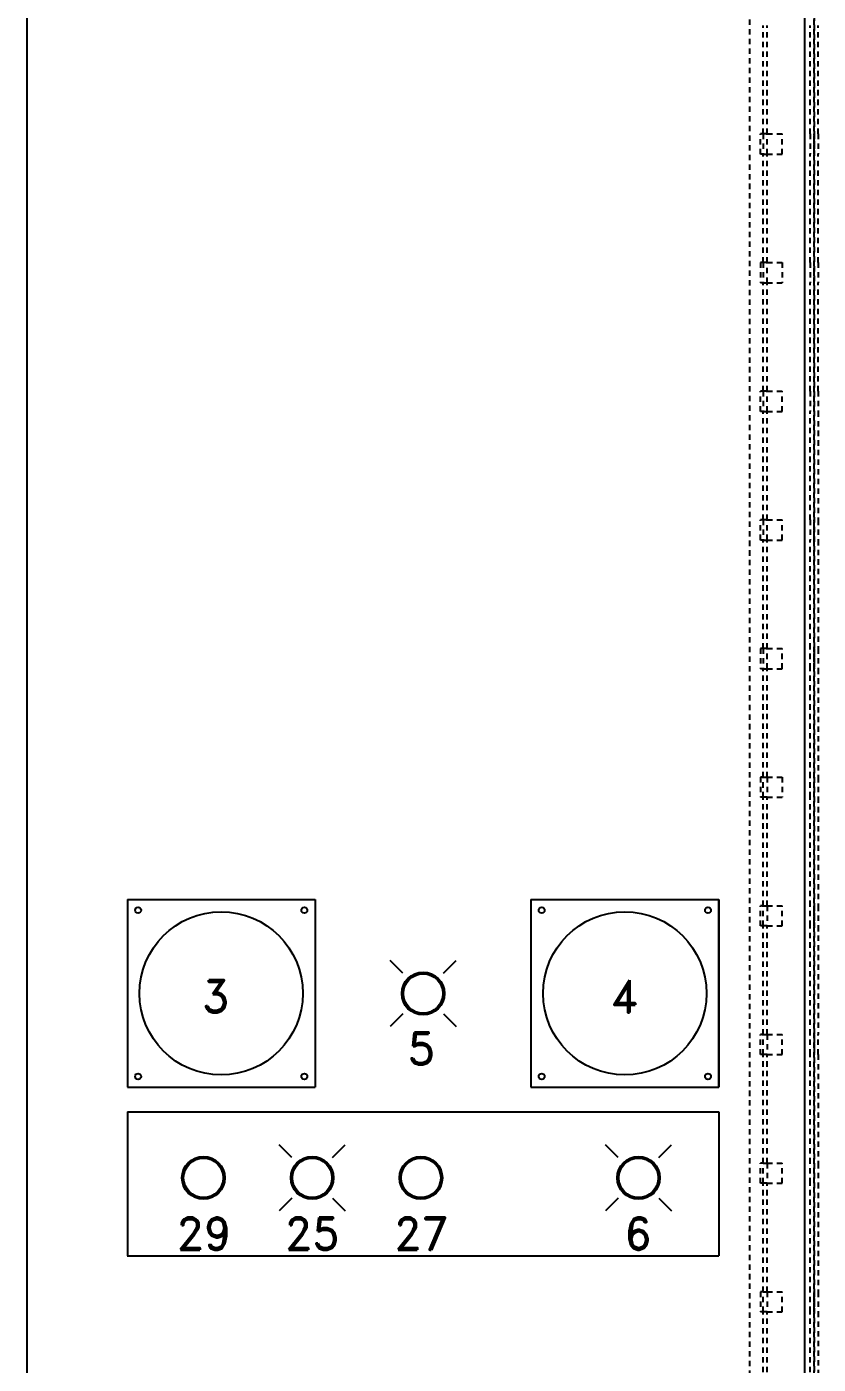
# Model space of a CAD drawing. Header units: inches. Extents: x 6 to 369, y -225 to 2.
# Drawn here: x 166.5 to 184.94, y -52.45 to -21.26 of the extents above; entities that cross this region are included whole.
import ezdxf
from ezdxf.enums import TextEntityAlignment as Align

# ---------------------------------------------------------------- set-up
doc = ezdxf.new("R2010")
doc.units = ezdxf.units.IN
doc.header["$MEASUREMENT"] = 0
doc.linetypes.add('HIDDEN2', pattern=[0.1875, 0.125, -0.0625])
doc.linetypes.add('PHANTOM2', pattern=[1.25, 0.625, -0.125, 0.125, -0.125, 0.125, -0.125])
doc.layers.add('Cabinet', color=253, linetype='HIDDEN2')
doc.layers.add('D', color=3, linetype='Continuous')
doc.styles.add('ROMAND', font='ROMAND.shx')

# ---------------------------------------------------------------- blocks, each defined once
blk = doc.blocks.new('A$C31E82E7C')
for p, q in [((-13.783, 8.305), (-9.408, 8.305)), ((-13.783, 8.305), (-13.783, 3.93)), ((-13.783, 8.305), (-13.783, 3.93)), ((-9.408, 8.305), (-9.408, 3.93)), ((-4.377, 8.305), (-4.377, 3.93)), ((-4.377, 8.305), (-0.002, 8.305)), ((-0.002, 8.305), (-0.002, 3.93)), ((-13.783, 3.93), (-9.408, 3.93)), ((-4.377, 3.93), (-0.002, 3.93)), ((-13.783, 3.355), (0, 3.355)), ((-13.783, 3.355), (-13.783, 0)), ((-13.783, 3.355), (-13.783, 0)), ((0, 3.355), (0, 0)), ((-13.783, 0), (0, 0))]:
    blk.add_line(p, q)
at = {"color": 7}
for p, q in [((-7.362, 6.585), (-7.658, 6.881)), ((-6.418, 6.585), (-6.123, 6.881)), ((-7.362, 5.641), (-7.658, 5.345)), ((-6.418, 5.641), (-6.123, 5.345)), ((-9.948, 2.287), (-10.243, 2.582)), ((-9.003, 2.287), (-8.708, 2.582)), ((-2.342, 2.287), (-2.637, 2.582)), ((-1.397, 2.287), (-1.102, 2.582)), ((-9.948, 1.343), (-10.243, 1.047)), ((-9.003, 1.343), (-8.708, 1.047)), ((-2.342, 1.343), (-2.637, 1.047)), ((-1.397, 1.343), (-1.102, 1.047))]:
    blk.add_line(p, q, dxfattribs=at)
for centre, radius in [((-13.533, 8.055), 0.0688), ((-13.533, 8.055), 0.0688), ((-9.658, 8.055), 0.0688), ((-4.127, 8.055), 0.0688), ((-0.252, 8.055), 0.0688), ((-11.596, 6.117), 1.903), ((-2.19, 6.117), 1.903), ((-13.533, 4.18), 0.0688), ((-13.533, 4.18), 0.0688), ((-9.658, 4.18), 0.0688), ((-4.127, 4.18), 0.0688), ((-0.252, 4.18), 0.0688)]:
    blk.add_circle(centre, radius)
for centre, radius in [((-6.89, 6.113), 0.5), ((-6.89, 6.113), 0.492), ((-6.89, 6.113), 0.484), ((-6.89, 6.113), 0.476), ((-6.89, 6.113), 0.468), ((-6.89, 6.113), 0.46), ((-12.011, 1.815), 0.5), ((-12.011, 1.815), 0.492), ((-12.011, 1.815), 0.484), ((-12.011, 1.815), 0.476), ((-12.011, 1.815), 0.468), ((-12.011, 1.815), 0.46), ((-9.476, 1.815), 0.5), ((-9.476, 1.815), 0.492), ((-9.476, 1.815), 0.484), ((-9.476, 1.815), 0.476), ((-9.476, 1.815), 0.468), ((-9.476, 1.815), 0.46), ((-6.94, 1.815), 0.5), ((-6.94, 1.815), 0.492), ((-6.94, 1.815), 0.484), ((-6.94, 1.815), 0.476), ((-6.94, 1.815), 0.468), ((-6.94, 1.815), 0.46), ((-1.87, 1.815), 0.5), ((-1.87, 1.815), 0.492), ((-1.87, 1.815), 0.484), ((-1.87, 1.815), 0.476), ((-1.87, 1.815), 0.468), ((-1.87, 1.815), 0.46)]:
    blk.add_circle(centre, radius, dxfattribs=at)
at = {"style": 'ROMAND'}
for s, p in [('3', (-11.723, 5.673)), ('4', (-2.209, 5.673)), ('5', (-6.929, 4.455)), ('29', (-11.998, 0.14)), ('25', (-9.476, 0.14)), ('27', (-6.929, 0.14)), ('6', (-1.884, 0.14))]:
    blk.add_text(s, height=0.75, dxfattribs=at).set_placement(p, align=Align.CENTER)
blk = doc.blocks.new('A$C0C334DE5')
at = {"layer": 'D'}
for p, q in [((0, 0), (0, -88.75)), ((18.125, 0.002), (18.125, -88.75)), ((16.124, -28.993), (16.124, -33.368)), ((16.127, -33.943), (16.127, -37.298)), ((2.343, -37.298), (16.127, -37.298))]:
    blk.add_line(p, q, dxfattribs=at)
at = {"layer": 'D', "linetype": 'PHANTOM2'}
blk.add_blockref('A$C31E82E7C', (16.127, -37.298), dxfattribs=at)
blk = doc.blocks.new('A$C11D33752')
at = {"layer": 'Cabinet', "linetype": 'HIDDEN2'}
for p, q in [((36.945, 0), (36.945, 90)), ((38.445, 90), (38.445, 0)), ((38.445, 0), (38.445, 90)), ((38.445, 0), (38.445, 90)), ((38.445, 90), (38.445, 0)), ((37.257, 78.234), (37.257, 80.765)), ((37.351, 78.234), (37.351, 80.765)), ((38.351, 78.234), (38.351, 80.765)), ((38.539, 78.234), (38.539, 80.765)), ((37.257, 78.234), (37.195, 78.234)), ((37.195, 77.765), (37.195, 78.234)), ((37.257, 78.234), (37.257, 77.765)), ((37.351, 78.234), (37.257, 78.234)), ((37.351, 77.765), (37.351, 78.234)), ((37.351, 78.234), (37.695, 78.234)), ((37.695, 77.765), (37.695, 78.234)), ((38.351, 78.234), (38.351, 77.765)), ((38.445, 77.765), (38.445, 78.234)), ((38.445, 78.234), (38.445, 77.765)), ((38.445, 78.234), (38.445, 77.765)), ((38.445, 77.765), (38.445, 78.234)), ((38.539, 78.234), (38.539, 77.765)), ((37.257, 77.765), (37.195, 77.765)), ((37.257, 75.234), (37.257, 77.765)), ((37.257, 77.765), (37.351, 77.765)), ((37.351, 75.234), (37.351, 77.765)), ((37.351, 77.765), (37.695, 77.765)), ((38.351, 75.234), (38.351, 77.765)), ((38.539, 75.234), (38.539, 77.765)), ((37.257, 75.234), (37.195, 75.234)), ((37.195, 75.234), (37.195, 74.765)), ((37.257, 75.234), (37.257, 74.765)), ((37.351, 75.234), (37.257, 75.234)), ((37.351, 74.765), (37.351, 75.234)), ((37.351, 75.234), (37.695, 75.234)), ((37.695, 75.234), (37.695, 74.765)), ((38.351, 75.234), (38.351, 74.765)), ((38.445, 74.765), (38.445, 75.234)), ((38.445, 74.765), (38.445, 75.234)), ((38.445, 74.765), (38.445, 75.234)), ((38.445, 74.765), (38.445, 75.234)), ((38.539, 75.234), (38.539, 74.765)), ((37.257, 74.765), (37.195, 74.765)), ((37.257, 72.234), (37.257, 74.765)), ((37.257, 74.765), (37.351, 74.765)), ((37.351, 72.234), (37.351, 74.765)), ((37.351, 74.765), (37.695, 74.765)), ((38.351, 72.234), (38.351, 74.765)), ((38.539, 72.234), (38.539, 74.765)), ((37.257, 72.234), (37.195, 72.234)), ((37.195, 71.765), (37.195, 72.234)), ((37.257, 72.234), (37.257, 71.765)), ((37.351, 72.234), (37.257, 72.234)), ((37.351, 71.765), (37.351, 72.234)), ((37.351, 72.234), (37.695, 72.234)), ((37.695, 71.765), (37.695, 72.234)), ((38.351, 72.234), (38.351, 71.765)), ((38.445, 71.765), (38.445, 72.234)), ((38.445, 71.765), (38.445, 72.234)), ((38.445, 71.765), (38.445, 72.234)), ((38.445, 71.765), (38.445, 72.234)), ((38.539, 72.234), (38.539, 71.765)), ((37.257, 71.765), (37.195, 71.765)), ((37.257, 69.234), (37.257, 71.765)), ((37.257, 71.765), (37.351, 71.765)), ((37.351, 69.234), (37.351, 71.765)), ((37.351, 71.765), (37.695, 71.765)), ((38.351, 69.234), (38.351, 71.765)), ((38.539, 71.765), (38.539, 69.234)), ((37.257, 69.234), (37.195, 69.234)), ((37.195, 68.765), (37.195, 69.234)), ((37.257, 69.234), (37.257, 68.765)), ((37.351, 69.234), (37.257, 69.234)), ((37.351, 68.765), (37.351, 69.234)), ((37.351, 69.234), (37.695, 69.234)), ((37.695, 68.765), (37.695, 69.234)), ((38.351, 69.234), (38.351, 68.765)), ((38.445, 68.765), (38.445, 69.234)), ((38.445, 68.765), (38.445, 69.234)), ((38.445, 68.765), (38.445, 69.234)), ((38.445, 68.765), (38.445, 69.234)), ((38.539, 69.234), (38.539, 68.765)), ((37.257, 68.765), (37.195, 68.765)), ((37.257, 66.234), (37.257, 68.765)), ((37.257, 68.765), (37.351, 68.765)), ((37.351, 66.234), (37.351, 68.765)), ((37.351, 68.765), (37.695, 68.765)), ((38.351, 66.234), (38.351, 68.765)), ((38.539, 68.765), (38.539, 66.234)), ((37.257, 66.234), (37.195, 66.234)), ((37.195, 66.234), (37.195, 65.765)), ((37.257, 66.234), (37.257, 65.765)), ((37.351, 66.234), (37.257, 66.234)), ((37.351, 65.765), (37.351, 66.234)), ((37.351, 66.234), (37.695, 66.234)), ((37.695, 65.765), (37.695, 66.234)), ((38.351, 65.765), (38.351, 66.234)), ((38.445, 66.234), (38.445, 65.765)), ((38.445, 65.765), (38.445, 66.234)), ((38.445, 65.765), (38.445, 66.234)), ((38.445, 66.234), (38.445, 65.765)), ((38.539, 66.234), (38.539, 65.765)), ((37.257, 65.765), (37.195, 65.765)), ((37.257, 63.234), (37.257, 65.765)), ((37.257, 65.765), (37.351, 65.765)), ((37.351, 63.234), (37.351, 65.765)), ((37.351, 65.765), (37.695, 65.765)), ((38.351, 63.234), (38.351, 65.765)), ((38.539, 65.765), (38.539, 63.234)), ((37.257, 63.234), (37.195, 63.234)), ((37.195, 63.234), (37.195, 62.765)), ((37.257, 62.765), (37.257, 63.234)), ((37.257, 63.234), (37.351, 63.234)), ((37.351, 63.234), (37.351, 62.765)), ((37.351, 63.234), (37.695, 63.234)), ((37.695, 63.234), (37.695, 62.765)), ((38.351, 62.765), (38.351, 63.234)), ((38.445, 63.234), (38.445, 62.765)), ((38.445, 62.765), (38.445, 63.234)), ((38.445, 62.765), (38.445, 63.234)), ((38.445, 63.234), (38.445, 62.765)), ((38.539, 63.234), (38.539, 62.765)), ((37.257, 62.765), (37.195, 62.765)), ((37.257, 60.234), (37.257, 62.765)), ((37.351, 62.765), (37.257, 62.765)), ((37.351, 60.234), (37.351, 62.765)), ((37.351, 62.765), (37.695, 62.765)), ((38.351, 60.234), (38.351, 62.765)), ((38.539, 62.765), (38.539, 60.234)), ((37.257, 60.234), (37.195, 60.234)), ((37.195, 59.765), (37.195, 60.234)), ((37.257, 60.234), (37.351, 60.234)), ((37.257, 59.765), (37.257, 60.234)), ((37.351, 60.234), (37.351, 59.765)), ((37.351, 60.234), (37.695, 60.234)), ((37.695, 59.765), (37.695, 60.234)), ((38.351, 59.765), (38.351, 60.234)), ((38.445, 60.234), (38.445, 59.765)), ((38.445, 59.765), (38.445, 60.234)), ((38.445, 59.765), (38.445, 60.234)), ((38.445, 60.234), (38.445, 59.765)), ((38.539, 60.234), (38.539, 59.765)), ((37.257, 59.765), (37.195, 59.765)), ((37.257, 57.234), (37.257, 59.765)), ((37.351, 59.765), (37.257, 59.765)), ((37.351, 57.234), (37.351, 59.765)), ((37.351, 59.765), (37.695, 59.765)), ((38.351, 57.234), (38.351, 59.765)), ((38.539, 59.765), (38.539, 57.234)), ((37.257, 57.234), (37.195, 57.234)), ((37.195, 56.765), (37.195, 57.234)), ((37.257, 57.234), (37.351, 57.234)), ((37.257, 56.765), (37.257, 57.234)), ((37.351, 57.234), (37.351, 56.765)), ((37.351, 57.234), (37.695, 57.234)), ((37.695, 56.765), (37.695, 57.234)), ((38.351, 56.765), (38.351, 57.234)), ((38.445, 57.234), (38.445, 56.765)), ((38.445, 57.234), (38.445, 56.765)), ((38.445, 57.234), (38.445, 56.765)), ((38.445, 57.234), (38.445, 56.765)), ((38.539, 56.765), (38.539, 57.234)), ((37.257, 56.765), (37.195, 56.765)), ((37.257, 54.234), (37.257, 56.765)), ((37.351, 56.765), (37.257, 56.765)), ((37.351, 54.234), (37.351, 56.765)), ((37.351, 56.765), (37.695, 56.765)), ((38.351, 54.234), (38.351, 56.765)), ((38.539, 56.765), (38.539, 54.234)), ((37.257, 54.234), (37.195, 54.234)), ((37.195, 53.765), (37.195, 54.234)), ((37.257, 54.234), (37.351, 54.234)), ((37.257, 53.765), (37.257, 54.234)), ((37.351, 54.234), (37.351, 53.765)), ((37.351, 54.234), (37.695, 54.234)), ((37.695, 53.765), (37.695, 54.234)), ((38.351, 53.765), (38.351, 54.234)), ((38.445, 54.234), (38.445, 53.765)), ((38.445, 53.765), (38.445, 54.234)), ((38.445, 53.765), (38.445, 54.234)), ((38.445, 54.234), (38.445, 53.765)), ((38.539, 54.234), (38.539, 53.765)), ((37.257, 53.765), (37.195, 53.765)), ((37.257, 51.234), (37.257, 53.765)), ((37.351, 53.765), (37.257, 53.765)), ((37.351, 51.234), (37.351, 53.765)), ((37.351, 53.765), (37.695, 53.765)), ((38.351, 51.234), (38.351, 53.765)), ((38.539, 53.765), (38.539, 51.234)), ((37.257, 51.234), (37.195, 51.234)), ((37.195, 51.234), (37.195, 50.765)), ((37.257, 51.234), (37.351, 51.234)), ((37.257, 50.765), (37.257, 51.234)), ((37.351, 51.234), (37.351, 50.765)), ((37.351, 51.234), (37.695, 51.234)), ((37.695, 50.765), (37.695, 51.234)), ((38.351, 50.765), (38.351, 51.234)), ((38.445, 51.234), (38.445, 50.765)), ((38.445, 50.765), (38.445, 51.234)), ((38.445, 50.765), (38.445, 51.234)), ((38.445, 51.234), (38.445, 50.765)), ((38.539, 51.234), (38.539, 50.765)), ((37.257, 50.765), (37.195, 50.765)), ((37.257, 48.234), (37.257, 50.765)), ((37.351, 50.765), (37.257, 50.765)), ((37.257, 50.765), (37.257, 50.765)), ((37.351, 48.234), (37.351, 50.765)), ((37.351, 50.765), (37.695, 50.765)), ((38.351, 48.234), (38.351, 50.765)), ((38.539, 50.765), (38.539, 48.234))]:
    blk.add_line(p, q, dxfattribs=at)

msp = doc.modelspace()

# ---------------------------------------------------------------- block references
at = {"layer": 'D', "color": 7}
msp.add_blockref('A$C11D33752', (146.40307, -101.99835), dxfattribs=at)
at = {"layer": 'D', "color": 7, "linetype": 'PHANTOM2'}
msp.add_blockref('A$C0C334DE5', (166.49682, -12.62335), dxfattribs=at)

doc.saveas('drawing.dxf')
